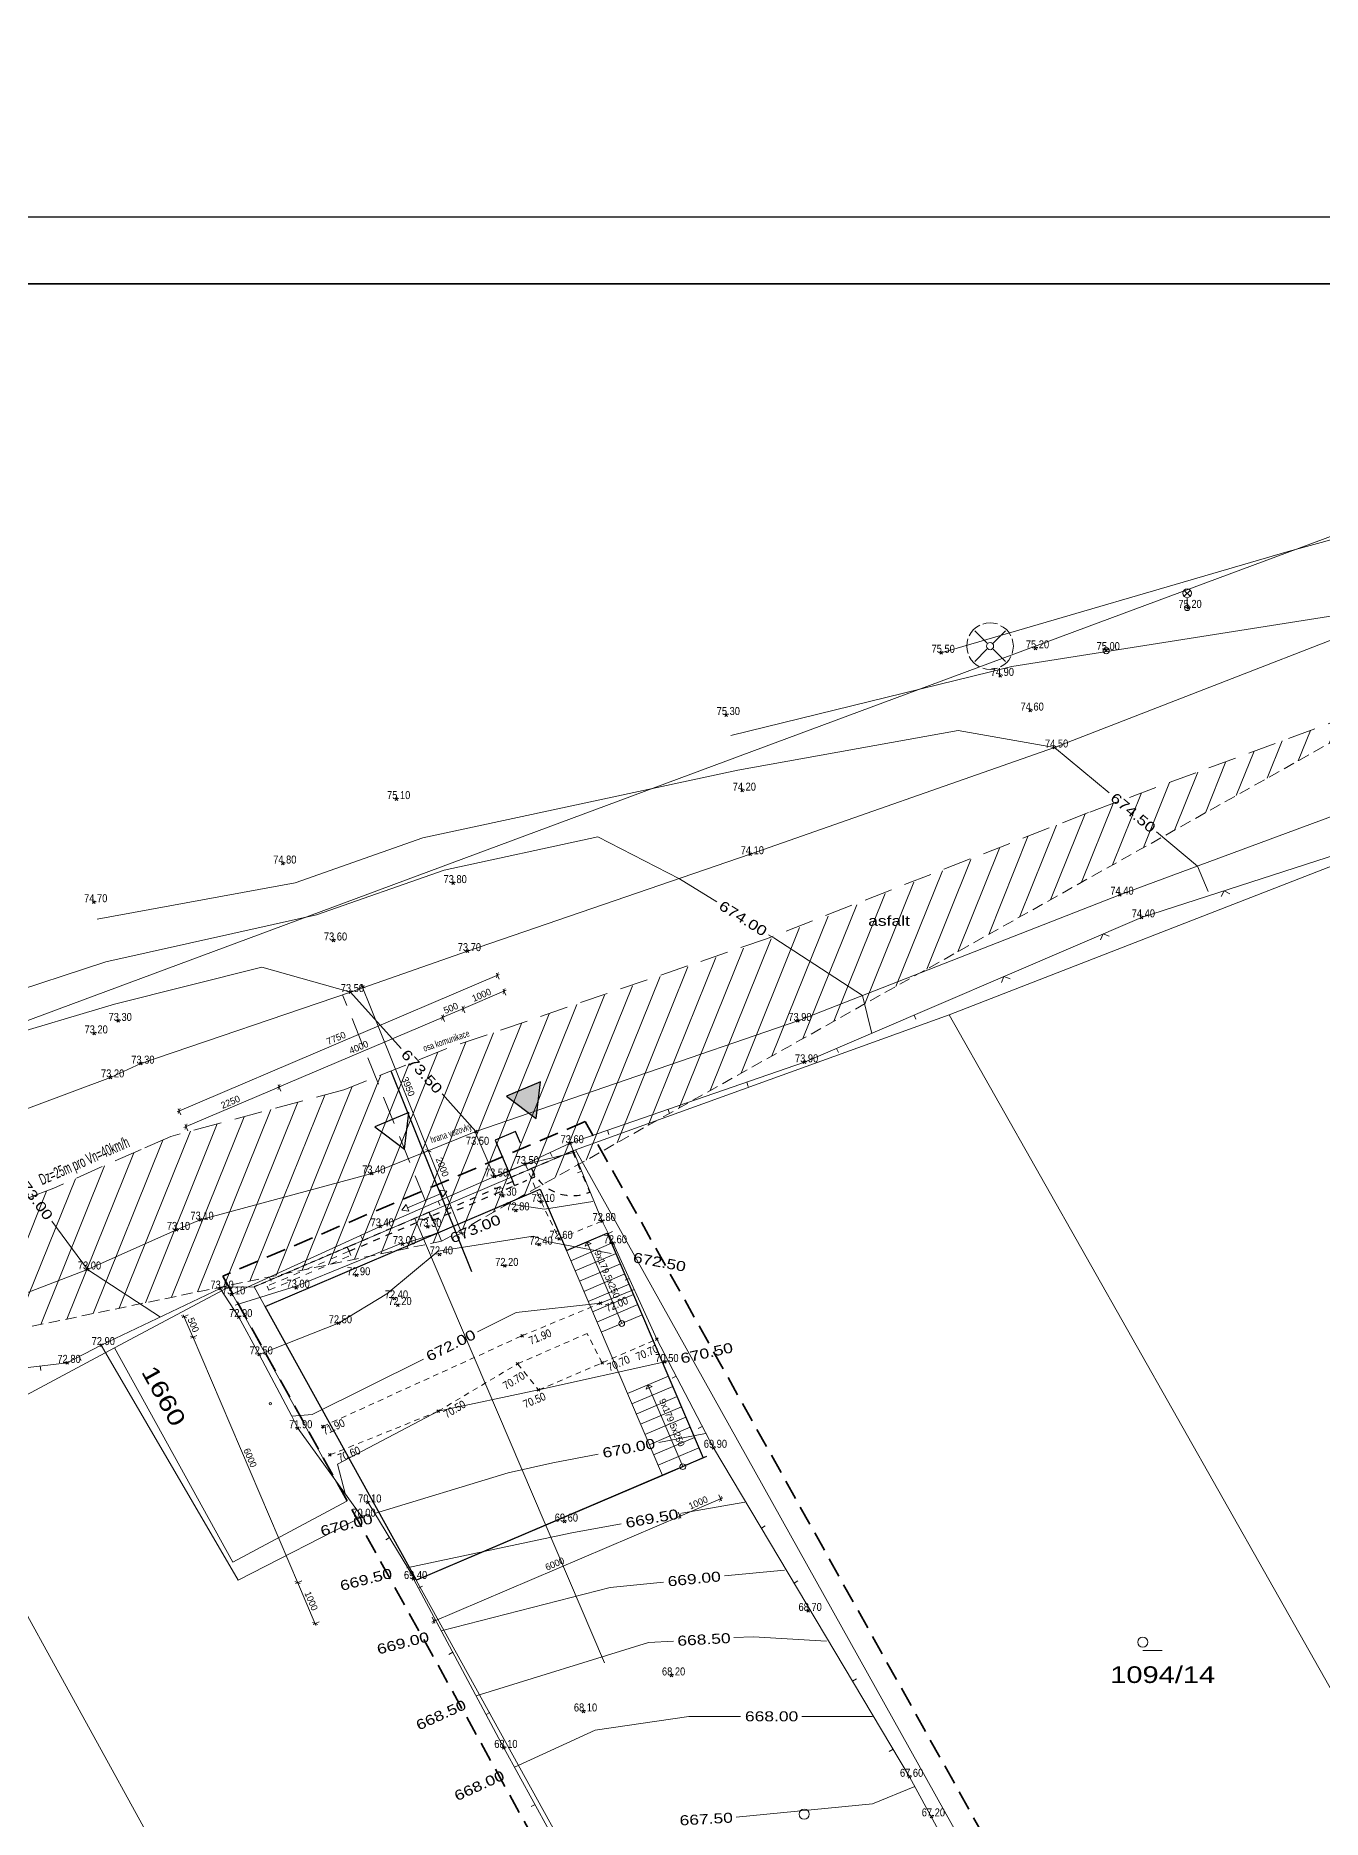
# Model space of a CAD drawing. Extents: x -847523 to -842720, y -997842 to -995984.
# Drawn here: x -842901.44 to -842872.52, y -997662.71 to -997622.59 of the extents above; entities that cross this region are included whole.
import ezdxf

# ---------------------------------------------------------------- set-up
doc = ezdxf.new("R2010")
doc.units = 0
doc.header["$MEASUREMENT"] = 0
for name, pattern in [('CIARKOVANA_22', [0.6, 0.3, -0.3]), ('CIARKOVANA_52', [1.05, 0.75, -0.3]), ('DASHED', [19.05, 12.7, -6.35])]:
    doc.linetypes.add(name, pattern=pattern)
doc.layers.add('_ geometrie', color=52, linetype='Continuous', lineweight=30, true_color=0xb3b300, plot=False)
for name, color, linetype, lineweight, true_color in [('_ značky hranice', 1, 'DASHED', 35, 0xf60000), ('km__ rozhedlové trojuhelniky a doprava 02', 11, 'DASHED', 5, 0xfa8456), ('km__02_tlustá', 224, 'Continuous', 9, 0x8e006b), ('km__03_velmi tlustá', 202, 'Continuous', 30, 0x9600c8), ('SM _ Bourání', 42, 'DASHED', 9, 0xd5a206), ('SM _ oplocení', 222, 'Continuous', 30, 0xce0b80), ('Z _ BODPOL', 251, 'Continuous', 9, 0x575757), ('Z _ KATASTR', 144, 'Continuous', 9, 0x006d91), ('Z _ STROM', 74, 'Continuous', 9, 0x58ae00), ('Z _ VRSTEV', 38, 'Continuous', 9, 0x512900)]:
    doc.layers.add(name, color=color, linetype=linetype, lineweight=lineweight, true_color=true_color)
doc.layers.add('km__netisk', color=251, linetype='Continuous', plot=False)
for name, color, linetype, lineweight in [('Km_koty ZPF', 4, 'Continuous', 0), ('km_kóty', 4, 'Continuous', 0), ('SM _ Popisy', 4, 'Continuous', 9), ('Z _ MERENI', 7, 'Continuous', 9), ('Z _ POPIS', 7, 'Continuous', 9)]:
    doc.layers.add(name, color=color, linetype=linetype, lineweight=lineweight)
doc.layers.add('Z _ V__KA', color=8, linetype='Continuous', true_color=0x818181)
doc.styles.add('km_style', font='GOTHIC.TTF')
doc.styles.get("Standard").update_dxf_attribs({"font": 'txt', "width": 0.6})
doc.dimstyles.new('km_200_m', dxfattribs={"dimscale": 100, "dimtxt": 0.003, "dimasz": 0.002, "dimexe": 0.001, "dimexo": 0.001, "dimgap": 0.0008, "dimtad": 1, "dimdec": 0, "dimlfac": 1000, "dimrnd": 50, "dimdsep": 46, "dimtxsty": 'km_style', "dimblk": 'ARCHTICK', "dimcen": -0.002, "dimdle": 0.001, "dimclrd": 256, "dimclre": 256, "dimclrt": 256, "dimadec": 1, "dimazin": 2, "dimtfac": 0.5, "dimtdec": 0, "dimtmove": 2, "dimatfit": 3, "dimfxl": 0.002, "dimfxlon": 1, "dimtolj": 1, "dimlwd": -1, "dimlwe": -1, "dimarcsym": 0})

# ---------------------------------------------------------------- blocks, each defined once
blk = doc.blocks.new('SVIET__NA_STOZIARI_04')
at = {"color": 0, "lineweight": 0, "flags": 128}
for points in [[(0.072, 0.402), (-0.072, 0.258)], [(-0.072, 0.402), (0.072, 0.258)], [(0, 0.225), (0, 0.06)]]:
    blk.add_lwpolyline(points, dxfattribs=at)
at = {"layer": 'Z _ POPIS', "color": 0, "lineweight": 0}
for centre, radius in [((0, 0.33), 0.1), ((0, 0), 0.06)]:
    blk.add_circle(centre, radius, dxfattribs=at)
blk = doc.blocks.new('PLOT_DROTENY_04')
at = {"color": 0, "lineweight": 0, "flags": 128}
blk.add_lwpolyline([(-0.105, 0.105), (0, 0), (0.105, 0.105)], dxfattribs=at)
blk = doc.blocks.new('PLOT_DREVENY_04')
at = {"layer": 'Z _ POPIS', "color": 0, "lineweight": 0}
blk.add_line((0, 0.1), (0, 0), dxfattribs=at)
blk = doc.blocks.new('STOZIAR_DREVENY_04')
at = {"layer": 'Z _ POPIS', "color": 0, "lineweight": 0}
blk.add_circle((0, 0), 0.07, dxfattribs=at)
blk = doc.blocks.new('STROM_LISTNATY_05')
at = {"color": 0, "linetype": 'CIARKOVANA_52', "lineweight": 0, "flags": 128}
for points in [[(-0.234, 0.117), (-0.2145, 0.1515), (-0.186, 0.186), (-0.153, 0.213), (-0.117, 0.234)], [(-0.0825, 0.2475), (-0.0435, 0.258), (0, 0.2625), (0.039, 0.2595), (0.0825, 0.249)], [(0.1155, 0.2295), (0.1485, 0.213), (0.1845, 0.186), (0.21, 0.156), (0.234, 0.117)], [(-0.2475, -0.0825), (-0.258, -0.0405), (-0.2625, 0), (-0.258, 0.045), (-0.249, 0.0825)], [(-0.1725, 0.1725), (-0.0345, 0.0345)], [(0.0345, 0.0345), (0.1725, 0.1725)], [(0.2475, 0.0825), (0.2565, 0.0435), (0.2625, 0), (0.2565, -0.0435), (0.2475, -0.0825)], [(-0.1185, -0.2325), (-0.156, -0.2115), (-0.1845, -0.186), (-0.213, -0.153), (-0.2355, -0.1155)], [(-0.036, -0.0345), (-0.1725, -0.1725)], [(0.0345, -0.0345), (0.1725, -0.1725)], [(0.234, -0.117), (0.21, -0.156), (0.1875, -0.1845), (0.1545, -0.2115), (0.117, -0.234)], [(0.0825, -0.2475), (0.042, -0.258), (0, -0.2625), (-0.042, -0.258), (-0.0825, -0.2475)]]:
    blk.add_lwpolyline(points, dxfattribs=at)
at = {"layer": 'Z _ STROM', "color": 0, "lineweight": 0}
blk.add_circle((0, 0), 0.04, dxfattribs=at)
blk = doc.blocks.new('bod_000')
at = {"layer": 'Z _ BODPOL', "color": 0, "lineweight": 0}
for p, q in [((-0.03, -0.03), (0.03, 0.03)), ((-0.03, 0.03), (0.03, -0.03))]:
    blk.add_line(p, q, dxfattribs=at)
blk.add_point((0, 0), dxfattribs=at)
at = {"layer": 'Z _ V__KA', "linetype": 'ByBlock', "width": 0.868}
for tag in ['VYS', 'txtVYS']:
    blk.add_attdef(tag, (0, 0), '', height=0.18, dxfattribs=at)
blk = doc.blocks.new('_ArchTick')
at = {"color": 0, "linetype": 'ByBlock', "const_width": 0.15}
blk.add_lwpolyline([(-0.5, -0.5), (0.5, 0.5)], dxfattribs=at)
blk = doc.blocks.new('*D12')
at = {"layer": 'Defpoints', "color": 0}
for p in [(-842896.048, -997650.525), (-842895.852, -997650.984), (-842897.911, -997651.863)]:
    blk.add_point(p, dxfattribs=at)
at = {"layer": 'Km_koty ZPF'}
for p, q in [((-842898.015, -997651.363), (-842898.153, -997651.422)), ((-842898.127, -997651.357), (-842897.891, -997651.909)), ((-842897.819, -997651.823), (-842897.957, -997651.882))]:
    blk.add_line(p, q, dxfattribs=at)
at = {"layer": 'Km_koty ZPF', "xscale": 0.1, "yscale": 0.1, "zscale": 0.1}
for p, rotation in [((-842898.107, -997651.403), 113.1027462126712), ((-842897.911, -997651.863), 293.1027462126711)]:
    blk.add_blockref('_ArchTick', p, dxfattribs=dict(at, rotation=rotation))
at = {"layer": 'Km_koty ZPF', "linetype": 'ByBlock', "insert": (-842897.9, -997651.586), "char_height": 0.15, "attachment_point": 5, "rotation": 293.1027, "style": 'km_style'}
blk.add_mtext('\\A1;500', dxfattribs=at)
blk = doc.blocks.new('*D19')
at = {"layer": 'Defpoints', "color": 0}
for p in [(-842895.852, -997650.984), (-842893.498, -997656.503), (-842895.557, -997657.381)]:
    blk.add_point(p, dxfattribs=at)
at = {"layer": 'Km_koty ZPF'}
for p, q in [((-842897.819, -997651.823), (-842897.957, -997651.882)), ((-842897.93, -997651.817), (-842895.537, -997657.427)), ((-842895.465, -997657.342), (-842895.603, -997657.401))]:
    blk.add_line(p, q, dxfattribs=at)
at = {"layer": 'Km_koty ZPF', "xscale": 0.1, "yscale": 0.1, "zscale": 0.1}
for p, rotation in [((-842897.911, -997651.863), 113.1027462078588), ((-842895.557, -997657.381), 293.1027462078588)]:
    blk.add_blockref('_ArchTick', p, dxfattribs=dict(at, rotation=rotation))
at = {"layer": 'Km_koty ZPF', "linetype": 'ByBlock', "insert": (-842896.624, -997654.575), "char_height": 0.15, "attachment_point": 5, "rotation": 293.1027, "style": 'km_style'}
blk.add_mtext('\\A1;6000', dxfattribs=at)
blk = doc.blocks.new('*D20')
at = {"layer": 'Defpoints', "color": 0}
for p in [(-842893.498, -997656.503), (-842893.106, -997657.423), (-842895.164, -997658.301)]:
    blk.add_point(p, dxfattribs=at)
at = {"layer": 'Km_koty ZPF'}
for p, q in [((-842895.465, -997657.342), (-842895.603, -997657.401)), ((-842895.576, -997657.335), (-842895.145, -997658.347)), ((-842895.072, -997658.262), (-842895.21, -997658.321))]:
    blk.add_line(p, q, dxfattribs=at)
at = {"layer": 'Km_koty ZPF', "xscale": 0.1, "yscale": 0.1, "zscale": 0.1}
for p, rotation in [((-842895.557, -997657.381), 113.102746210054), ((-842895.164, -997658.301), 293.102746210054)]:
    blk.add_blockref('_ArchTick', p, dxfattribs=dict(at, rotation=rotation))
at = {"layer": 'Km_koty ZPF', "linetype": 'ByBlock', "insert": (-842895.251, -997657.795), "char_height": 0.15, "attachment_point": 5, "rotation": 293.1027, "style": 'km_style'}
blk.add_mtext('\\A1;1000', dxfattribs=at)
blk = doc.blocks.new('*D57')
at = {"layer": 'Defpoints', "color": 0}
for p in [(-842887.357, -997654.971), (-842886.964, -997655.89), (-842892.886, -997657.329)]:
    blk.add_point(p, dxfattribs=at)
at = {"layer": 'Km_koty ZPF'}
for p, q in [((-842887.004, -997655.799), (-842886.945, -997655.936)), ((-842892.539, -997658.269), (-842886.918, -997655.871)), ((-842892.533, -997658.157), (-842892.474, -997658.295))]:
    blk.add_line(p, q, dxfattribs=at)
at = {"layer": 'Km_koty ZPF', "xscale": 0.1, "yscale": 0.1, "zscale": 0.1}
for p, rotation in [((-842886.964, -997655.89), 23.1027462035695), ((-842892.493, -997658.249), 203.1027462035695)]:
    blk.add_blockref('_ArchTick', p, dxfattribs=dict(at, rotation=rotation))
at = {"layer": 'Km_koty ZPF', "linetype": 'ByBlock', "insert": (-842889.775, -997656.961), "char_height": 0.15, "attachment_point": 5, "rotation": 23.1027, "style": 'km_style'}
blk.add_mtext('\\A1;6000', dxfattribs=at)
blk = doc.blocks.new('*D58')
at = {"layer": 'Defpoints', "color": 0}
for p in [(-842886.437, -997654.578), (-842887.357, -997654.971), (-842886.045, -997655.498)]:
    blk.add_point(p, dxfattribs=at)
at = {"layer": 'Km_koty ZPF'}
for p, q in [((-842886.084, -997655.406), (-842886.025, -997655.544)), ((-842887.01, -997655.91), (-842885.999, -997655.478)), ((-842887.004, -997655.799), (-842886.945, -997655.936))]:
    blk.add_line(p, q, dxfattribs=at)
at = {"layer": 'Km_koty ZPF', "xscale": 0.1, "yscale": 0.1, "zscale": 0.1}
for p, rotation in [((-842886.045, -997655.498), 23.1027462022023), ((-842886.964, -997655.89), 203.1027462022023)]:
    blk.add_blockref('_ArchTick', p, dxfattribs=dict(at, rotation=rotation))
at = {"layer": 'Km_koty ZPF', "linetype": 'ByBlock', "insert": (-842886.551, -997655.585), "char_height": 0.15, "attachment_point": 5, "rotation": 23.1027, "style": 'km_style'}
blk.add_mtext('\\A1;1000', dxfattribs=at)
blk = doc.blocks.new('hlavní vstup')
h = blk.add_hatch(color=256)
h.dxf.hatch_style = 1
h.paths.add_polyline_path([(0, 0), (-0.416, -0.72), (0.416, -0.72)])
at = {"lineweight": 30}
blk.add_lwpolyline([(0, 0), (-0.416, -0.72), (0.416, -0.72)], close=True, dxfattribs=at)
blk = doc.blocks.new('vstup')
at = {"lineweight": 30}
blk.add_lwpolyline([(0, 0), (-0.416, -0.72), (0.416, -0.72)], close=True, dxfattribs=at)
blk = doc.blocks.new('*D59')
at = {"layer": 'Defpoints', "color": 0}
for p in [(-842891.068, -997643.721), (-842889.38, -997647.68), (-842896.53, -997650.73)]:
    blk.add_point(p, dxfattribs=at)
at = {"layer": 'Km_koty ZPF'}
for p, q in [((-842898.265, -997646.791), (-842891.022, -997643.702)), ((-842891.029, -997643.813), (-842891.088, -997643.675)), ((-842898.179, -997646.864), (-842898.238, -997646.726))]:
    blk.add_line(p, q, dxfattribs=at)
at = {"layer": 'Km_koty ZPF', "xscale": 0.1, "yscale": 0.1, "zscale": 0.1}
for p, rotation in [((-842891.068, -997643.721), 23.10274620389049), ((-842898.219, -997646.772), 203.1027462038905)]:
    blk.add_blockref('_ArchTick', p, dxfattribs=dict(at, rotation=rotation))
at = {"layer": 'Km_koty ZPF', "linetype": 'ByBlock', "insert": (-842894.69, -997645.137), "char_height": 0.15, "attachment_point": 5, "rotation": 23.1027, "style": 'km_style'}
blk.add_mtext('\\A1;7750', dxfattribs=at)
blk = doc.blocks.new('*D60')
at = {"layer": 'Defpoints', "color": 0}
for p in [(-842891.835, -997644.473), (-842889.38, -997647.68), (-842890.3, -997648.072)]:
    blk.add_point(p, dxfattribs=at)
at = {"layer": 'Km_koty ZPF'}
for p, q in [((-842890.869, -997644.061), (-842891.881, -997644.492)), ((-842890.876, -997644.172), (-842890.935, -997644.034)), ((-842891.796, -997644.565), (-842891.855, -997644.427))]:
    blk.add_line(p, q, dxfattribs=at)
at = {"layer": 'Km_koty ZPF', "xscale": 0.1, "yscale": 0.1, "zscale": 0.1}
for p, rotation in [((-842890.915, -997644.08), 23.10274620040083), ((-842891.835, -997644.473), 203.1027462004008)]:
    blk.add_blockref('_ArchTick', p, dxfattribs=dict(at, rotation=rotation))
at = {"layer": 'Km_koty ZPF', "linetype": 'ByBlock', "insert": (-842891.422, -997644.167), "char_height": 0.15, "attachment_point": 5, "rotation": 23.1027, "style": 'km_style'}
blk.add_mtext('\\A1;1000', dxfattribs=at)
blk = doc.blocks.new('*D64')
at = {"layer": 'Defpoints', "color": 0}
for p in [(-842892.295, -997644.669), (-842890.3, -997648.072), (-842890.76, -997648.268)]:
    blk.add_point(p, dxfattribs=at)
at = {"layer": 'Km_koty ZPF'}
for p, q in [((-842891.789, -997644.453), (-842892.341, -997644.689)), ((-842891.796, -997644.565), (-842891.855, -997644.427)), ((-842892.256, -997644.761), (-842892.315, -997644.623))]:
    blk.add_line(p, q, dxfattribs=at)
at = {"layer": 'Km_koty ZPF', "xscale": 0.1, "yscale": 0.1, "zscale": 0.1}
for p, rotation in [((-842892.295, -997644.669), 203.1027462004008), ((-842891.835, -997644.473), 23.10274620040083)]:
    blk.add_blockref('_ArchTick', p, dxfattribs=dict(at, rotation=rotation))
at = {"layer": 'Km_koty ZPF', "linetype": 'ByBlock', "insert": (-842892.112, -997644.462), "char_height": 0.15, "attachment_point": 5, "rotation": 23.1027, "style": 'km_style'}
blk.add_mtext('\\A1;500', dxfattribs=at)
blk = doc.blocks.new('*D65')
at = {"layer": 'Defpoints', "color": 0}
for p in [(-842895.975, -997646.236), (-842890.76, -997648.268), (-842894.439, -997649.838)]:
    blk.add_point(p, dxfattribs=at)
at = {"layer": 'Km_koty ZPF'}
for p, q in [((-842892.25, -997644.647), (-842896.021, -997646.256)), ((-842892.257, -997644.759), (-842892.316, -997644.621)), ((-842895.936, -997646.328), (-842895.995, -997646.19))]:
    blk.add_line(p, q, dxfattribs=at)
at = {"layer": 'Km_koty ZPF', "xscale": 0.1, "yscale": 0.1, "zscale": 0.1}
for p, rotation in [((-842892.296, -997644.667), 23.10274620391879), ((-842895.975, -997646.236), 203.1027462039188)]:
    blk.add_blockref('_ArchTick', p, dxfattribs=dict(at, rotation=rotation))
at = {"layer": 'Km_koty ZPF', "linetype": 'ByBlock', "insert": (-842894.182, -997645.342), "char_height": 0.15, "attachment_point": 5, "rotation": 23.1027, "style": 'km_style'}
blk.add_mtext('\\A1;4000', dxfattribs=at)
blk = doc.blocks.new('*D66')
at = {"layer": 'Defpoints', "color": 0}
for p in [(-842898.066, -997647.128), (-842894.439, -997649.838), (-842896.53, -997650.73)]:
    blk.add_point(p, dxfattribs=at)
at = {"layer": 'Km_koty ZPF'}
for p, q in [((-842895.936, -997646.328), (-842895.995, -997646.19)), ((-842895.929, -997646.217), (-842898.112, -997647.148)), ((-842898.027, -997647.22), (-842898.086, -997647.082))]:
    blk.add_line(p, q, dxfattribs=at)
at = {"layer": 'Km_koty ZPF', "xscale": 0.1, "yscale": 0.1, "zscale": 0.1}
for p, rotation in [((-842895.975, -997646.236), 23.10274620344454), ((-842898.066, -997647.128), 203.1027462034446)]:
    blk.add_blockref('_ArchTick', p, dxfattribs=dict(at, rotation=rotation))
at = {"layer": 'Km_koty ZPF', "linetype": 'ByBlock', "insert": (-842897.067, -997646.573), "char_height": 0.15, "attachment_point": 5, "rotation": 23.1027, "style": 'km_style'}
blk.add_mtext('\\A1;2250', dxfattribs=at)
blk = doc.blocks.new('*D87')
at = {"layer": 'Defpoints', "color": 0}
for p in [(-842893.067, -997647.849), (-842892.321, -997649.705), (-842891.872, -997649.524)]:
    blk.add_point(p, dxfattribs=at)
at = {"layer": 'km__ rozhedlové trojuhelniky a doprava 02'}
for p, q in [((-842892.71, -997647.706), (-842892.571, -997647.65)), ((-842892.636, -997647.622), (-842891.853, -997649.571)), ((-842891.965, -997649.561), (-842891.825, -997649.505))]:
    blk.add_line(p, q, dxfattribs=at)
at = {"layer": 'km__ rozhedlové trojuhelniky a doprava 02', "xscale": 0.1, "yscale": 0.1, "zscale": 0.1}
for p, rotation in [((-842892.617, -997647.669), 111.8857920193717), ((-842891.872, -997649.524), 291.8857920193717)]:
    blk.add_blockref('_ArchTick', p, dxfattribs=dict(at, rotation=rotation))
at = {"layer": 'km__ rozhedlové trojuhelniky a doprava 02', "linetype": 'ByBlock', "insert": (-842892.304, -997648.036), "char_height": 0.15, "attachment_point": 5, "rotation": 291.8858, "style": 'km_style'}
blk.add_mtext('\\A1;2000', dxfattribs=at)
blk = doc.blocks.new('*D88')
at = {"layer": 'Defpoints', "color": 0}
for p in [(-842894.548, -997644.161), (-842894.099, -997643.98), (-842893.067, -997647.849)]:
    blk.add_point(p, dxfattribs=at)
at = {"layer": 'km__ rozhedlové trojuhelniky a doprava 02'}
for p, q in [((-842894.192, -997644.018), (-842894.052, -997643.962)), ((-842892.599, -997647.715), (-842894.117, -997643.934)), ((-842892.71, -997647.706), (-842892.571, -997647.65))]:
    blk.add_line(p, q, dxfattribs=at)
at = {"layer": 'km__ rozhedlové trojuhelniky a doprava 02', "xscale": 0.1, "yscale": 0.1, "zscale": 0.1}
for p, rotation in [((-842894.099, -997643.98), 111.8857920181372), ((-842892.617, -997647.669), 291.8857920181372)]:
    blk.add_blockref('_ArchTick', p, dxfattribs=dict(at, rotation=rotation))
at = {"layer": 'km__ rozhedlové trojuhelniky a doprava 02', "linetype": 'ByBlock', "insert": (-842893.069, -997646.226), "char_height": 0.15, "attachment_point": 5, "rotation": 291.8858, "style": 'km_style'}
blk.add_mtext('\\A1;3950', dxfattribs=at)

msp = doc.modelspace()

# ---------------------------------------------------------------- hatches: boundary and pattern name
at = {"layer": 'km__ rozhedlové trojuhelniky a doprava 02', "lineweight": 5, "true_color": 0xffd0b3}
h = msp.add_hatch(dxfattribs=at)
h.set_pattern_fill('ANSI31', color=41, scale=4, angle=23.10275, style=0)
h.set_pattern_definition([(68.102746204, (0, 0), (-0.46392706512, 0.18647165534), [])])
h.paths.add_polyline_path([(-842870.0085, -997637.1846), (-842871.1308, -997637.6003), (-842877.7836, -997640.065), (-842884.85, -997642.88), (-842892.2171, -997645.3775), (-842893.8824, -997646.0451), (-842894.5182, -997646.3005), (-842898.4046, -997647.3476), (-842901.0605, -997648.5221), (-842904.2616, -997649.7481), (-842911.7096, -997652.6867), (-842913.1061, -997653.2378), (-842915.0625, -997654.0594), (-842916.7767, -997654.7845), (-842892.3212, -997649.7047), (-842872.5997, -997638.6385)])

# ---------------------------------------------------------------- linework, layer by layer
at = {"layer": '_ geometrie', "linetype": 'ByBlock'}
for points in [[(-842893.4574, -997645.8744), (-842891.6462, -997650.3831)], [(-842890.5436, -997647.5003), (-842890.6569, -997647.2347), (-842891.1168, -997647.4309), (-842890.7595, -997648.2684)]]:
    msp.add_lwpolyline(points, dxfattribs=at)
at = {"layer": '_ geometrie', "color": 6, "lineweight": 9}
msp.add_lwpolyline([(-842892.92, -997649.19), (-842888.6553, -997659.1871)], dxfattribs=at)
at = {"layer": '_ geometrie'}
msp.add_lwpolyline([(-842886.3671, -997654.5485), (-842892.8857, -997657.3293)], dxfattribs=at)
at = {"layer": '_ značky hranice', "color": 194, "ltscale": 0.035, "true_color": 0x4902a4}
msp.add_lwpolyline([(-842873.8723, -997692.6494), (-842865.9758, -997688.2512), (-842871.1161, -997679.2215), (-842871.6052, -997678.3731), (-842872.4531, -997676.8568), (-842873.323, -997675.287), (-842889.0924, -997647.0136), (-842897.2352, -997650.4873), (-842880.5277, -997680.7417), (-842880.2184, -997681.3017), (-842879.1854, -997683.1723)], close=True, dxfattribs=at)
at = {"layer": 'km__ rozhedlové trojuhelniky a doprava 02', "ltscale": 0.05}
for points in [[(-842860.1709, -997633.3899), (-842864.5917, -997635.2037), (-842867.3295, -997636.1921), (-842877.7749, -997640.0615), (-842884.9932, -997642.893), (-842892.2408, -997645.3856), (-842894.5182, -997646.3005), (-842898.4046, -997647.3476), (-842899.0759, -997647.6389), (-842901.0368, -997648.5115), (-842904.2572, -997649.7463), (-842913.1061, -997653.2378), (-842916.6589, -997654.7299), (-842923.4871, -997657.8915), (-842927.5023, -997659.9496)], [(-842892.3212, -997649.7047), (-842894.5482, -997644.1609)]]:
    msp.add_lwpolyline(points, dxfattribs=at)
at = {"layer": 'km__ rozhedlové trojuhelniky a doprava 02', "ltscale": 0.02}
for points in [[(-842892.3212, -997649.7047), (-842870.0085, -997637.1846)], [(-842892.3212, -997649.7047), (-842916.7767, -997654.7845)]]:
    msp.add_lwpolyline(points, dxfattribs=at)
at = {"layer": 'km__02_tlustá', "linetype": 'Continuous', "ltscale": 0.01}
for points in [[(-842888.5951, -997649.5194), (-842889.5149, -997649.9118)], [(-842887.3568, -997654.9707), (-842886.437, -997654.5783), (-842888.5951, -997649.5194), (-842889.5149, -997649.9118)], [(-842889.4168, -997650.1417), (-842888.497, -997649.7493)], [(-842887.3568, -997654.9707), (-842889.5149, -997649.9118)], [(-842889.3187, -997650.3717), (-842888.3989, -997649.9793)], [(-842889.2206, -997650.6016), (-842888.3008, -997650.2093)], [(-842889.1225, -997650.8316), (-842888.2027, -997650.4392)], [(-842889.0244, -997651.0615), (-842888.1046, -997650.6692)], [(-842888.9263, -997651.2915), (-842888.0065, -997650.8991)], [(-842888.8282, -997651.5214), (-842887.9084, -997651.1291)], [(-842888.7301, -997651.7514), (-842887.8103, -997651.359)], [(-842888.1415, -997653.1311), (-842887.2217, -997652.7387)], [(-842888.0434, -997653.361), (-842887.1236, -997652.9687)], [(-842887.9454, -997653.591), (-842887.0256, -997653.1986)], [(-842887.8473, -997653.8209), (-842886.9275, -997653.4286)], [(-842887.7492, -997654.0509), (-842886.8294, -997653.6585)], [(-842887.6511, -997654.2808), (-842886.7313, -997653.8885)], [(-842887.553, -997654.5108), (-842886.6332, -997654.1184)], [(-842887.4549, -997654.7407), (-842886.5351, -997654.3484)], [(-842887.3568, -997654.9707), (-842886.437, -997654.5783)]]:
    msp.add_lwpolyline(points, dxfattribs=at)
at = {"layer": 'km__03_velmi tlustá', "linetype": 'Continuous', "ltscale": 0.01}
msp.add_lwpolyline([(-842896.287, -997651.17), (-842890.1035, -997648.5321), (-842889.5149, -997649.9118), (-842888.5951, -997649.5194), (-842886.437, -997654.5783), (-842887.3568, -997654.9707), (-842892.8857, -997657.3293)], close=True, dxfattribs=at)
at = {"layer": 'km__netisk'}
for points in [[(-842932.5236, -997700.923), (-842827.5236, -997700.923), (-842827.5236, -997626.673), (-842932.5236, -997626.673)], [(-842932.5236, -997700.923), (-842827.5236, -997700.923), (-842827.5236, -997626.673), (-842932.5236, -997626.673)], [(-842932.5236, -997700.923), (-842827.5236, -997700.923), (-842827.5236, -997626.673), (-842932.5236, -997626.673)], [(-842931.0236, -997699.423), (-842829.0236, -997699.423), (-842829.0236, -997628.173), (-842931.0236, -997628.173)], [(-842931.0236, -997699.423), (-842829.0236, -997699.423), (-842829.0236, -997628.173), (-842931.0236, -997628.173)], [(-842931.0236, -997628.173), (-842855.2736, -997628.173), (-842855.2736, -997699.423), (-842931.0236, -997699.423)]]:
    msp.add_lwpolyline(points, close=True, dxfattribs=at)
at = {"layer": 'SM _ Bourání', "ltscale": 0.01}
for p, q in [((-842890.44, -997647.97), (-842890.08, -997648.82)), ((-842890.08, -997648.82), (-842889.68, -997649.65)), ((-842889.68, -997649.65), (-842888.71, -997649.25)), ((-842890.51, -997651.83), (-842888.75, -997651.1)), ((-842890.61, -997652.46), (-842889.05, -997651.78)), ((-842888.71, -997652.44), (-842889.05, -997651.78)), ((-842894.99, -997653.87), (-842890.51, -997651.83)), ((-842888.71, -997652.44), (-842887.48, -997651.91)), ((-842892.4, -997653.53), (-842890.61, -997652.46)), ((-842890.61, -997652.46), (-842890.14, -997653.05)), ((-842890.14, -997653.05), (-842888.71, -997652.44)), ((-842894.83, -997654.51), (-842892.4, -997653.53))]:
    msp.add_line(p, q, dxfattribs=at)
at = {"layer": 'SM _ oplocení', "linetype": 'CIARKOVANA_22', "ltscale": 0.5}
msp.add_lwpolyline([(-842889.3798, -997647.6798), (-842888.9875, -997648.5996, -0.4142136), (-842890.2996, -997648.0722)], format="xyb", dxfattribs=at)
msp.add_lwpolyline([(-842889.3798, -997647.6798), (-842890.2996, -997648.0722)], dxfattribs=at)
at = {"layer": 'SM _ oplocení', "linetype": 'CIARKOVANA_22', "ltscale": 0.2}
msp.add_lwpolyline([(-842890.7595, -997648.2684), (-842890.6811, -997648.4523), (-842890.2212, -997648.2561), (-842890.2996, -997648.0722)], close=True, dxfattribs=at)
at = {"layer": 'SM _ oplocení', "linetype": 'CIARKOVANA_22', "ltscale": 0.5}
for points in [[(-842892.5599, -997649.1451), (-842892.5207, -997649.2371), (-842890.6811, -997648.4523), (-842890.7203, -997648.3603)], [(-842894.4388, -997649.8379), (-842894.3995, -997649.9299), (-842892.5599, -997649.1451), (-842892.5991, -997649.0531)]]:
    msp.add_lwpolyline(points, close=True, dxfattribs=at)
at = {"layer": 'SM _ oplocení', "lineweight": 9, "ltscale": 0.5}
for points in [[(-842892.1985, -997648.5751), (-842892.3574, -997648.5559), (-842892.2946, -997648.7031)], [(-842893.2123, -997649.0076), (-842893.1162, -997648.8796), (-842893.0534, -997649.0268)]]:
    msp.add_lwpolyline(points, close=True, dxfattribs=at)
msp.add_lwpolyline([(-842893.0848, -997648.9532), (-842892.326, -997648.6295)], dxfattribs=at)
at = {"layer": 'SM _ oplocení', "linetype": 'CIARKOVANA_22', "ltscale": 0.2}
msp.add_lwpolyline([(-842894.4388, -997649.8379), (-842896.53, -997650.73)], dxfattribs=at)
at = {"layer": 'SM _ oplocení', "linetype": 'CIARKOVANA_22', "lineweight": 9, "ltscale": 0.5}
msp.add_lwpolyline([(-842896.2391, -997650.7146), (-842896.1999, -997650.8066), (-842894.3603, -997650.0219), (-842894.3995, -997649.9299)], close=True, dxfattribs=at)
at = {"layer": 'SM _ Popisy'}
for points in [[(-842889.055, -997649.7156), (-842888.9566, -997649.7551), (-842889.0945, -997649.814)], [(-842887.6816, -997652.9349), (-842887.5832, -997652.9745), (-842887.7212, -997653.0333)]]:
    msp.add_lwpolyline(points, close=True, dxfattribs=at)
for points in [[(-842888.2702, -997651.5552), (-842889.055, -997649.7156)], [(-842886.8969, -997654.7745), (-842887.6816, -997652.9349)]]:
    msp.add_lwpolyline(points, dxfattribs=at)
for centre in [(-842888.2702, -997651.5552), (-842886.8969, -997654.7745)]:
    msp.add_circle(centre, 0.065, dxfattribs=at)
at = {"layer": 'Z _ KATASTR'}
for p, q in [((-842913.09, -997649), (-842842.04, -997622.59)), ((-842880.91, -997644.61), (-842871.97, -997641.13)), ((-842880.91, -997644.61), (-842889.31, -997647.65)), ((-842866.11, -997670.78), (-842880.91, -997644.61)), ((-842889.31, -997647.65), (-842896.53, -997650.73)), ((-842889.31, -997647.65), (-842873.76, -997675.53)), ((-842897.11, -997650.74), (-842899.67, -997652.1)), ((-842896.53, -997650.73), (-842897.11, -997650.74)), ((-842897.11, -997650.74), (-842894.45, -997655.55)), ((-842896.53, -997650.73), (-842880.09, -997680.5)), ((-842899.67, -997652.1), (-842903.75, -997654.28)), ((-842899.67, -997652.1), (-842897.01, -997656.92)), ((-842903.75, -997654.28), (-842887.13, -997684.46)), ((-842894.45, -997655.55), (-842897.01, -997656.92)), ((-842876.56, -997658.91), (-842876.122, -997658.91))]:
    msp.add_line(p, q, dxfattribs=at)
for centre, radius in [((-842896.169, -997653.359), 0.0255), ((-842876.559, -997658.722), 0.1125), ((-842884.17, -997662.59), 0.1125)]:
    msp.add_circle(centre, radius, dxfattribs=at)
at = {"layer": 'Z _ MERENI'}
for p, q in [((-842865.89, -997638.97), (-842876.59, -997642.42)), ((-842884.16, -997645.68), (-842876.59, -997642.42)), ((-842889.43, -997647.5), (-842884.16, -997645.68)), ((-842890.44, -997647.97), (-842889.43, -997647.5)), ((-842889.43, -997647.5), (-842888.71, -997649.25)), ((-842891.13, -997648.25), (-842890.44, -997647.97)), ((-842893.7, -997649.37), (-842891.13, -997648.25)), ((-842897.04, -997650.9), (-842893.7, -997649.37)), ((-842888.71, -997649.25), (-842888.46, -997649.75)), ((-842887.48, -997651.91), (-842888.46, -997649.75)), ((-842899.97, -997652.04), (-842897.3, -997650.77)), ((-842896.88, -997651.41), (-842897.3, -997650.77)), ((-842888.75, -997651.1), (-842887.99, -997650.79)), ((-842896.42, -997652.25), (-842896.88, -997651.41)), ((-842900.74, -997652.44), (-842899.97, -997652.04)), ((-842899.97, -997652.04), (-842896.89, -997657.33)), ((-842887.48, -997651.91), (-842886.21, -997654.35)), ((-842900.74, -997652.44), (-842901.8, -997652.57)), ((-842895.69, -997653.64), (-842896.42, -997652.25)), ((-842895.55, -997653.91), (-842895.69, -997653.64)), ((-842895.55, -997653.91), (-842894.11, -997655.9)), ((-842881.8, -997661.75), (-842886.21, -997654.35)), ((-842892.93, -997657.3), (-842893.97, -997655.58)), ((-842894.11, -997655.9), (-842896.89, -997657.33)), ((-842892.95, -997657.3), (-842890.92, -997661.1)), ((-842890.92, -997661.1), (-842889.03, -997664.54)), ((-842879.04, -997666.83), (-842881.8, -997661.75))]:
    msp.add_line(p, q, dxfattribs=at)
for points in [[(-842928.52, -997658.33), (-842924.68, -997656.53), (-842917.64, -997653.24), (-842913.08, -997651.27), (-842905.56, -997648.19), (-842899.76, -997646.02), (-842899.08, -997645.71), (-842894.37, -997644.1), (-842891.74, -997643.18), (-842885.38, -997641), (-842878.54, -997638.6), (-842868.24, -997634.6), (-842860.43, -997631.76)], [(-842859.42, -997635.22), (-842863.88, -997637.05), (-842866.65, -997638.05), (-842877.07, -997641.91), (-842884.31, -997644.75), (-842891.55, -997647.24), (-842893.89, -997648.18), (-842897.75, -997649.22), (-842898.28, -997649.45), (-842900.28, -997650.34), (-842903.54, -997651.59), (-842912.36, -997655.07), (-842915.86, -997656.54), (-842922.62, -997659.67), (-842926.6, -997661.71)]]:
    msp.add_lwpolyline(points, dxfattribs=at)
at = {"layer": 'Z _ VRSTEV'}
for p, q in [((-842873.29, -997634.19), (-842869.02, -997633.03)), ((-842881.09, -997636.47), (-842873.29, -997634.19)), ((-842869.96, -997635.27), (-842879.5, -997636.78)), ((-842879.98, -997636.9), (-842885.82, -997638.33)), ((-842879.5, -997636.78), (-842879.98, -997636.9)), ((-842885.66, -997639.11), (-842880.71, -997638.22)), ((-842880.71, -997638.22), (-842878.54, -997638.6)), ((-842878.54, -997638.6), (-842877.31, -997639.62)), ((-842892.74, -997640.63), (-842885.66, -997639.11)), ((-842876.25, -997640.5), (-842875.33, -997641.27)), ((-842895.61, -997641.64), (-842892.74, -997640.63)), ((-842892.26, -997641.36), (-842888.81, -997640.61)), ((-842888.81, -997640.61), (-842886.97, -997641.55)), ((-842895.13, -997642.36), (-842892.26, -997641.36)), ((-842875.33, -997641.27), (-842875.09, -997641.84)), ((-842900.06, -997642.46), (-842895.61, -997641.64)), ((-842886.97, -997641.55), (-842886.13, -997642.07)), ((-842899.87, -997643.42), (-842895.13, -997642.36)), ((-842884.97, -997642.81), (-842884.85, -997642.88)), ((-842884.85, -997642.88), (-842882.86, -997644.18)), ((-842906.82, -997645.71), (-842899.87, -997643.42)), ((-842899.67, -997644.37), (-842896.36, -997643.54)), ((-842896.36, -997643.54), (-842894.37, -997644.1)), ((-842894.37, -997644.1), (-842893.23, -997645.37)), ((-842882.86, -997644.18), (-842882.65, -997645.03)), ((-842906.45, -997646.39), (-842899.67, -997644.37)), ((-842892.31, -997646.39), (-842891.55, -997647.24)), ((-842891.14, -997648.24), (-842891.57, -997647.23)), ((-842889.32, -997647.7), (-842890.45, -997647.98)), ((-842890.45, -997647.98), (-842891.13, -997648.26)), ((-842890.93, -997648.91), (-842890.81, -997648.86)), ((-842890.81, -997648.86), (-842890.01, -997648.98)), ((-842890.01, -997648.98), (-842888.92, -997648.81)), ((-842901.08, -997649.25), (-842900.28, -997650.34)), ((-842895.57, -997650.71), (-842893.21, -997649.75)), ((-842893.19, -997649.76), (-842892.53, -997649.56)), ((-842892.53, -997649.56), (-842892.21, -997649.43)), ((-842890.26, -997649.59), (-842892.4, -997649.93)), ((-842889.91, -997649.72), (-842890.26, -997649.59)), ((-842888.51, -997649.98), (-842889.91, -997649.72)), ((-842893.55, -997650.89), (-842892.4, -997649.93)), ((-842900.28, -997650.34), (-842898.64, -997651.41)), ((-842896.96, -997651.14), (-842895.57, -997650.71)), ((-842893.55, -997650.89), (-842894.64, -997651.55)), ((-842891.51, -997651.74), (-842890.64, -997651.31)), ((-842890.64, -997651.31), (-842888.75, -997651.1)), ((-842894.64, -997651.55), (-842896.42, -997652.25)), ((-842895.23, -997653.6), (-842892.73, -997652.36)), ((-842890.14, -997653.05), (-842887.3, -997652.42)), ((-842892.4, -997653.53), (-842890.14, -997653.05)), ((-842895.69, -997653.64), (-842895.23, -997653.6)), ((-842892.4, -997653.53), (-842894.66, -997654.72)), ((-842886.39, -997654.03), (-842887.44, -997654.23)), ((-842888.8, -997654.49), (-842889.82, -997654.69)), ((-842894.66, -997654.72), (-842894.49, -997655.38)), ((-842890.82, -997654.91), (-842893.83, -997655.83)), ((-842889.82, -997654.69), (-842890.82, -997654.91)), ((-842886.92, -997655.82), (-842885.5, -997655.57)), ((-842889.39, -997656.26), (-842888.28, -997656.06)), ((-842893.1, -997657.05), (-842889.39, -997656.26)), ((-842888.53, -997657.49), (-842887.33, -997657.37)), ((-842885.96, -997657.23), (-842884.61, -997657.1)), ((-842892.33, -997658.47), (-842888.53, -997657.49)), ((-842885.31, -997658.6), (-842885.75, -997658.62)), ((-842883.67, -997658.7), (-842885.31, -997658.6)), ((-842887.67, -997658.73), (-842891.54, -997659.93)), ((-842887.11, -997658.7), (-842887.67, -997658.73)), ((-842888.87, -997660.7), (-842886.76, -997660.39)), ((-842886.76, -997660.39), (-842885.6, -997660.39)), ((-842884.22, -997660.39), (-842882.63, -997660.39)), ((-842890.68, -997661.53), (-842888.87, -997660.7)), ((-842882.63, -997662.36), (-842881.68, -997661.97)), ((-842885.7, -997662.66), (-842882.63, -997662.36))]:
    msp.add_line(p, q, dxfattribs=at)

# ---------------------------------------------------------------- block references
at = {"layer": 'km_kóty'}
for name, p, rotation in [('hlavní vstup', (-842890.1955, -997646.9438), 203.1027462124801), ('vstup', (-842893.1543, -997647.6309), 203.102746266373)]:
    msp.add_blockref(name, p, dxfattribs=dict(at, rotation=rotation))
at = {"layer": 'Z _ BODPOL', "linetype": 'ByBlock'}
for p in [(-842875.54, -997635.46), (-842881.09, -997636.47), (-842878.97, -997636.37), (-842877.38, -997636.41), (-842879.76, -997636.99), (-842879.09, -997637.77), (-842885.92, -997637.87), (-842878.54, -997638.6), (-842893.33, -997639.76), (-842885.56, -997639.57), (-842885.38, -997641), (-842895.89, -997641.21), (-842892.06, -997641.65), (-842900.14, -997642.08), (-842877.07, -997641.91), (-842876.59, -997642.42), (-842894.75, -997642.94), (-842891.74, -997643.18), (-842894.37, -997644.1), (-842900.13, -997645.03), (-842899.59, -997644.75), (-842884.31, -997644.75), (-842899.08, -997645.71), (-842884.16, -997645.68), (-842899.76, -997646.02), (-842891.55, -997647.24), (-842889.43, -997647.5), (-842893.89, -997648.18), (-842890.44, -997647.97), (-842891.13, -997648.25), (-842890.94, -997648.68), (-842890.65, -997649.01), (-842890.08, -997648.82), (-842897.75, -997649.22), (-842893.7, -997649.37), (-842892.63, -997649.38), (-842888.71, -997649.25), (-842898.28, -997649.45), (-842893.2, -997649.77), (-842890.13, -997649.78), (-842889.68, -997649.65), (-842888.46, -997649.75), (-842892.37, -997650), (-842900.28, -997650.34), (-842894.23, -997650.47), (-842890.9, -997650.26), (-842897.3, -997650.77), (-842897.04, -997650.9), (-842895.59, -997650.75), (-842893.38, -997650.99), (-842896.88, -997651.41), (-842893.3, -997651.14), (-842888.75, -997651.1), (-842894.64, -997651.55), (-842890.51, -997651.83), (-842899.97, -997652.04), (-842896.42, -997652.25), (-842887.48, -997651.91), (-842900.74, -997652.44), (-842890.61, -997652.46), (-842888.71, -997652.44), (-842887.3, -997652.42), (-842890.14, -997653.05), (-842892.4, -997653.53), (-842895.55, -997653.91), (-842894.99, -997653.87), (-842894.83, -997654.51), (-842886.21, -997654.35), (-842893.98, -997655.58), (-842894.11, -997655.9), (-842889.56, -997656.01), (-842892.95, -997657.3), (-842884.08, -997658.02), (-842887.15, -997659.47), (-842889.13, -997660.28), (-842890.92, -997661.1), (-842881.8, -997661.75), (-842881.31, -997662.64)]:
    msp.add_blockref('bod_000', p, dxfattribs=at)
at = {"layer": 'Z _ POPIS', "color": 7, "lineweight": 0}
for name, p in [('SVIET__NA_STOZIARI_04', (-842875.56, -997635.46)), ('STOZIAR_DREVENY_04', (-842877.38, -997636.42))]:
    msp.add_blockref(name, p, dxfattribs=at)
for p, rotation in [((-842874.73, -997641.82), 197.9), ((-842877.45, -997642.79), 203.3), ((-842879.68, -997643.75), 203.3)]:
    msp.add_blockref('PLOT_DROTENY_04', p, dxfattribs=dict(at, rotation=rotation))
at = {"layer": 'Z _ POPIS'}
for p, rotation in [((-842881.7, -997644.62), 203.3), ((-842883.44, -997645.37), 203.3), ((-842885.46, -997646.13), 199.1), ((-842887.23, -997646.74), 199.1), ((-842888.59, -997647.21), 199.1), ((-842889.88, -997647.71), 205), ((-842890.86, -997648.14), 202.1), ((-842889.17, -997648.13), 112.4), ((-842892.4, -997648.8), 203.5), ((-842894.14, -997649.57), 204.6), ((-842888.57, -997649.53), 296.6), ((-842896.19, -997650.51), 204.6), ((-842888.1, -997650.54), 114.4), ((-842901.34, -997652.51), 187), ((-842900.47, -997652.3), 207.5), ((-842887.05, -997652.74), 117.5), ((-842886.46, -997653.87), 117.5), ((-842885.13, -997656.16), 300.8), ((-842893.49, -997656.37), 121.2), ((-842884.3096, -997657.3435), 120.8), ((-842892.84, -997657.51), 298.1), ((-842892.07, -997658.95), 118.1), ((-842883.08, -997659.6), 300.8), ((-842891.32, -997660.35), 298.1), ((-842882.17, -997661.13), 120.8), ((-842890.22, -997662.37), 118.8)]:
    msp.add_blockref('PLOT_DREVENY_04', p, dxfattribs=dict(at, rotation=rotation))
at = {"layer": 'Z _ STROM', "xscale": 2, "yscale": 2}
msp.add_blockref('STROM_LISTNATY_05', (-842879.99, -997636.32), dxfattribs=at)

# ---------------------------------------------------------------- texts
at = {"layer": 'km__ rozhedlové trojuhelniky a doprava 02', "lineweight": 9, "ltscale": 0.1, "insert": (-842892.7535, -997645.3002), "char_height": 0.15, "width": 12.178426, "attachment_point": 1, "rotation": 18.94034}
msp.add_mtext('osa komunikace', dxfattribs=at)
at = {"layer": 'km__ rozhedlové trojuhelniky a doprava 02', "lineweight": 9, "ltscale": 0.5, "insert": (-842901.402, -997648.2168), "char_height": 0.25, "width": 12.178426, "attachment_point": 1, "rotation": 23.70398}
msp.add_mtext('Dz=25m pro Vn=40km/h', dxfattribs=at)
at = {"layer": 'km__ rozhedlové trojuhelniky a doprava 02', "lineweight": 9, "ltscale": 0.3, "insert": (-842892.5916, -997647.3594), "char_height": 0.15, "width": 12.178426, "attachment_point": 1, "rotation": 18.94034}
msp.add_mtext('hrana vozovky', dxfattribs=at)
at = {"layer": 'SM _ Popisy', "char_height": 0.15, "width": 5.713374, "attachment_point": 1, "rotation": 293.10275, "style": 'km_style'}
for insert in [(-842888.754, -997649.889, 452.31), (-842887.2971, -997653.2247, 452.31)]:
    msp.add_mtext('9x179,5x250', dxfattribs=dict(at, insert=insert))
at = {"layer": 'Z _ KATASTR', "width": 1.302}
msp.add_text('1660', height=0.375, rotation=299, dxfattribs=at).set_placement((-842899.08, -997652.64))
msp.add_text('1094/14', height=0.375, dxfattribs=at).set_placement((-842877.29, -997659.64))
at = {"layer": 'Z _ POPIS', "color": 7, "width": 1.302}
msp.add_text('asfalt', height=0.225, dxfattribs=at).set_placement((-842882.73, -997642.61))
at = {"layer": 'Z _ V__KA', "width": 0.868}
for s, p in [('75.20', (-842875.756, -997635.46)), ('75.50', (-842881.306, -997636.47)), ('75.20', (-842879.186, -997636.37)), ('75.00', (-842877.596, -997636.41)), ('74.90', (-842879.976, -997636.99)), ('75.30', (-842886.136, -997637.87)), ('74.60', (-842879.306, -997637.77)), ('74.50', (-842878.756, -997638.6)), ('74.20', (-842885.776, -997639.57)), ('75.10', (-842893.546, -997639.76)), ('74.10', (-842885.596, -997641)), ('74.80', (-842896.106, -997641.21)), ('73.80', (-842892.276, -997641.65)), ('74.40', (-842877.286, -997641.91)), ('74.70', (-842900.356, -997642.08)), ('74.40', (-842876.806, -997642.42)), ('73.60', (-842894.966, -997642.94)), ('73.70', (-842891.956, -997643.18)), ('73.50', (-842894.586, -997644.1)), ('73.30', (-842899.806, -997644.75)), ('73.90', (-842884.526, -997644.75)), ('73.20', (-842900.346, -997645.03)), ('73.30', (-842899.296, -997645.71)), ('73.90', (-842884.376, -997645.68)), ('73.20', (-842899.976, -997646.02)), ('73.50', (-842891.7741, -997647.5358)), ('73.60', (-842889.646, -997647.5)), ('73.50', (-842890.656, -997647.97)), ('73.40', (-842894.106, -997648.18)), ('73.50', (-842891.346, -997648.25)), ('73.30', (-842891.156, -997648.68)), ('72.80', (-842890.866, -997649.01)), ('73.10', (-842890.296, -997648.82)), ('73.10', (-842898.496, -997649.45)), ('73.10', (-842897.966, -997649.22)), ('73.40', (-842893.916, -997649.37)), ('73.30', (-842892.846, -997649.38)), ('72.80', (-842888.926, -997649.25)), ('73.00', (-842893.416, -997649.77)), ('72.40', (-842892.586, -997650)), ('72.40', (-842890.346, -997649.78)), ('72.60', (-842889.896, -997649.65)), ('72.60', (-842888.676, -997649.75)), ('73.00', (-842900.496, -997650.34)), ('72.20', (-842891.116, -997650.26)), ('73.10', (-842897.516, -997650.77)), ('73.00', (-842895.806, -997650.75)), ('72.90', (-842894.446, -997650.47)), ('73.10', (-842897.256, -997650.9)), ('72.40', (-842893.596, -997650.99)), ('72.20', (-842893.516, -997651.14)), ('72.90', (-842897.096, -997651.41)), ('72.50', (-842894.856, -997651.55)), ('72.90', (-842900.186, -997652.04)), ('72.50', (-842896.636, -997652.25)), ('72.80', (-842900.956, -997652.44)), ('70.50', (-842887.516, -997652.42)), ('71.90', (-842895.748, -997653.91)), ('69.90', (-842886.426, -997654.35)), ('70.10', (-842894.196, -997655.58)), ('70.00', (-842894.326, -997655.9)), ('69.60', (-842889.776, -997656.01)), ('69.40', (-842893.166, -997657.3)), ('68.70', (-842884.296, -997658.02)), ('68.20', (-842887.366, -997659.47)), ('68.10', (-842889.346, -997660.28)), ('68.10', (-842891.136, -997661.1)), ('67.60', (-842882.016, -997661.75)), ('67.20', (-842881.526, -997662.64))]:
    msp.add_text(s, height=0.18, dxfattribs=at).set_placement(p)
for s, rotation, p in [('72.00', 22.527, (-842888.59, -997651.303)), ('71.90', 22.527, (-842890.313, -997652.036)), ('70.70', 23.311, (-842887.908, -997652.395)), ('70.70', 23.311, (-842888.548, -997652.635)), ('70.70', 30.87, (-842890.875, -997653.051)), ('70.50', 30.87, (-842892.205, -997653.691)), ('70.50', 23.102, (-842890.439, -997653.465)), ('71.90', 24.482, (-842894.95, -997654.072)), ('70.60', 21.964, (-842894.61, -997654.671))]:
    msp.add_text(s, height=0.18, rotation=rotation, dxfattribs=at).set_placement(p)
at = {"layer": 'Z _ VRSTEV', "width": 1.302}
for s, rotation, p in [('674.50', 320.247, (-842877.306, -997639.769)), ('674.00', 327.898, (-842886.11, -997642.221)), ('673.50', 311.927, (-842893.248, -997645.516)), ('673.00', 306.384, (-842901.931, -997648.291)), ('673.00', 22.145, (-842892.075, -997649.7556)), ('672.50', 349.479, (-842888.031, -997650.173)), ('672.00', 26.515, (-842892.598, -997652.414)), ('670.50', 12.507, (-842886.922, -997652.458)), ('670.00', 10.892, (-842888.679, -997654.582)), ('670.00', 14.461, (-842895.01, -997656.34)), ('669.50', 10.058, (-842888.162, -997656.154)), ('669.50', 14.461, (-842894.57, -997657.57)), ('669.00', 5.682, (-842887.227, -997657.47)), ('669.00', 14.461, (-842893.74, -997659)), ('668.50', 3.153, (-842887.014, -997658.805)), ('668.50', 24.634, (-842892.83, -997660.71)), ('668.00', 24.634, (-842891.97, -997662.3)), ('667.50', 3.198, (-842886.963, -997662.845))]:
    msp.add_text(s, height=0.225, rotation=rotation, dxfattribs=at).set_placement(p)
msp.add_text('668.00', height=0.225, dxfattribs=at).set_placement((-842885.501, -997660.502))

# ---------------------------------------------------------------- dimensions: what is measured, and where the dimension line sits
at = {"layer": 'km__ rozhedlové trojuhelniky a doprava 02'}
for base, p2, angle, picture, middle in [((-842894.0988, -997643.9804), (-842894.5482, -997644.1609), 111.88579, '*D88', (-842893.0688, -997646.2257)), ((-842891.8718, -997649.5241), (-842892.3212, -997649.7047), 291.88579, '*D87', (-842892.3037, -997648.036))]:
    dim = msp.add_linear_dim(base=base, p1=(-842893.0666, -997647.8492), p2=p2, angle=angle, dimstyle='km_200_m', override={"dimscale": 50}, dxfattribs=at)
    dim.commit()
    dim.dimension.update_dxf_attribs({"geometry": picture, "text_midpoint": middle, "dimtype": 161})
at = {"layer": 'Km_koty ZPF'}
for base, p1, p2, picture, middle in [((-842891.0685, -997643.7214), (-842896.53, -997650.73), (-842889.3798, -997647.6798), '*D59', (-842894.6901, -997645.1372)), ((-842891.8351, -997644.4728), (-842889.3798, -997647.6798), (-842890.2996, -997648.0722), '*D60', (-842891.4218, -997644.1673)), ((-842895.9752, -997646.2362), (-842890.7595, -997648.2684), (-842894.4388, -997649.8379), '*D65', (-842894.1822, -997645.3422)), ((-842892.295, -997644.6689), (-842890.2996, -997648.0722), (-842890.7595, -997648.2684), '*D64', (-842892.1117, -997644.4616)), ((-842898.0665, -997647.1283), (-842894.4388, -997649.8379), (-842896.53, -997650.73), '*D66', (-842897.0674, -997646.573)), ((-842886.0446, -997655.4981), (-842887.3568, -997654.9707), (-842886.437, -997654.5783), '*D58', (-842886.5511, -997655.5851)), ((-842886.9644, -997655.8905), (-842892.8857, -997657.3293), (-842887.3568, -997654.9707), '*D57', (-842889.7754, -997656.9606))]:
    dim = msp.add_linear_dim(base=base, p1=p1, p2=p2, angle=23.10275, dimstyle='km_200_m', override={"dimscale": 50}, dxfattribs=at)
    dim.commit()
    dim.dimension.update_dxf_attribs({"geometry": picture, "text_midpoint": middle})
for p1, p2, picture, middle in [((-842896.0484, -997650.5246), (-842895.8523, -997650.9845), '*D12', (-842897.8997, -997651.5861)), ((-842895.8523, -997650.9845), (-842893.498, -997656.5033), '*D19', (-842896.6244, -997654.5754)), ((-842893.498, -997656.5033), (-842893.1056, -997657.4231), '*D20', (-842895.2511, -997657.7948))]:
    dim = msp.add_aligned_dim(p1=p1, p2=p2, distance=-2.238, dimstyle='km_200_m', override={"dimscale": 50}, dxfattribs=at)
    dim.commit()
    dim.dimension.update_dxf_attribs({"geometry": picture, "text_midpoint": middle})

doc.saveas('drawing.dxf')
